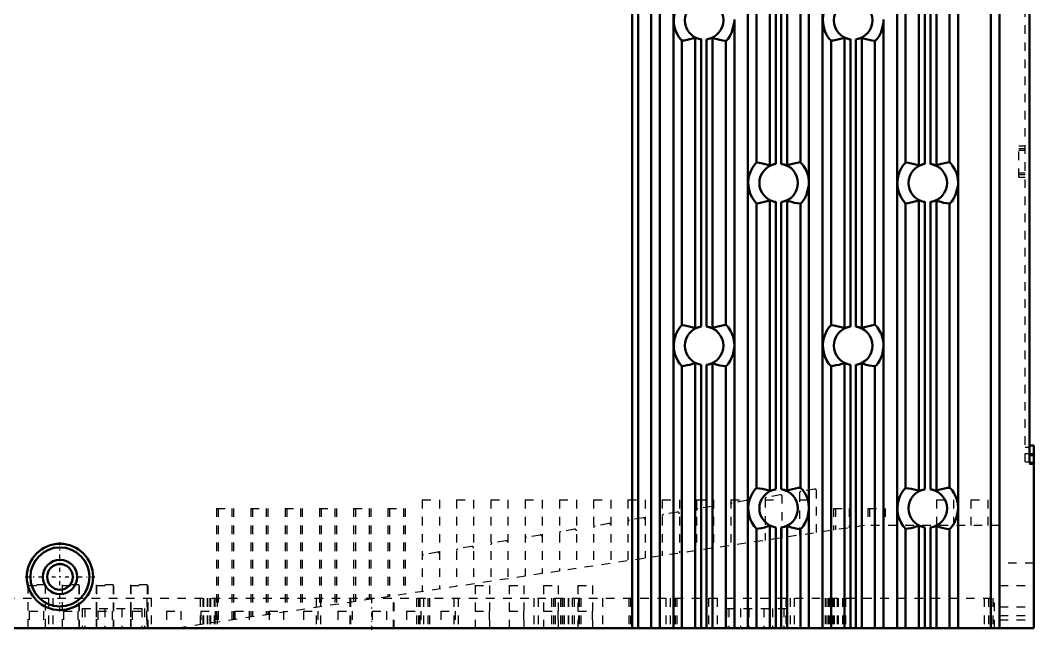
# Model space of a CAD drawing. Header units: millimetres. Extents: x 0 to 284, y 0 to 394.
# Drawn here: x 165.6 to 283.9, y 228.8 to 300 of the extents above; entities that cross this region are included whole.
import ezdxf

# ---------------------------------------------------------------- set-up
doc = ezdxf.new("R2010")
doc.units = ezdxf.units.MM
doc.linetypes.add('Center', pattern=[1.5, 0.45, -0.5, 0.05, -0.5])
doc.linetypes.add('Dashed', pattern=[2, 1, -1])
for name, color, linetype, lineweight in [('AM_4', 7, 'Continuous', 50), ('AM_6', 2, 'Continuous', 35), ('AM_7', 7, 'Center', 25), ('AM_9', 6, 'Dashed', 25)]:
    doc.layers.add(name, color=color, linetype=linetype, lineweight=lineweight)

# ---------------------------------------------------------------- blocks, each defined once
blk = doc.blocks.new('4_MCDLN35SE_2_in_MCDLN35SE_1100')
at = {"layer": 'AM_4'}
for p, q in [((239.24, 378.99), (239.24, 228.99)), ((240.24, 378.99), (240.24, 228.99)), ((241.82, 378.99), (241.82, 228.99)), ((250.52, 378.99), (250.52, 228.99)), ((259.22, 378.99), (259.22, 228.99)), ((267.92, 378.99), (267.92, 228.99)), ((278.86, 378.99), (278.86, 228.99)), ((279.86, 378.99), (279.86, 228.99)), ((237, 371.52), (237, 228.99)), ((237.7, 371.42), (237.7, 228.99)), ((283.36, 359.68), (283.36, 248.32)), ((257.64, 318.9), (257.64, 281.09)), ((275.04, 318.9), (275.04, 281.09)), ((253.07, 316.97), (253.07, 283.02)), ((255.1, 316.95), (255.1, 283.04)), ((270.47, 316.97), (270.47, 283.02)), ((272.5, 316.95), (272.5, 283.04)), ((251.52, 316.61), (251.52, 283.37)), ((253.77, 316.77), (253.77, 283.22)), ((254.4, 316.76), (254.4, 283.22)), ((256.64, 316.58), (256.64, 283.41)), ((268.92, 316.61), (268.92, 283.37)), ((271.17, 316.77), (271.17, 283.22)), ((271.8, 316.76), (271.8, 283.22)), ((274.04, 316.58), (274.04, 283.41)), ((248.94, 300.09), (248.94, 299.9)), ((248.94, 299.9), (248.94, 262.09)), ((266.34, 300.09), (266.34, 299.9)), ((266.34, 299.9), (266.34, 262.09)), ((244.37, 297.97), (244.37, 264.02)), ((246.4, 297.95), (246.4, 264.04)), ((261.77, 297.97), (261.77, 264.02)), ((263.8, 297.95), (263.8, 264.04)), ((242.82, 297.61), (242.82, 264.37)), ((245.07, 297.77), (245.07, 264.22)), ((245.7, 297.76), (245.7, 264.22)), ((247.94, 297.58), (247.94, 264.41)), ((260.22, 297.61), (260.22, 264.37)), ((262.47, 297.77), (262.47, 264.22)), ((263.1, 297.76), (263.1, 264.22)), ((265.34, 297.58), (265.34, 264.41)), ((257.64, 281.09), (257.64, 280.9)), ((257.64, 280.9), (257.64, 243.09)), ((275.04, 281.09), (275.04, 280.9)), ((275.04, 280.9), (275.04, 243.09)), ((251.52, 278.61), (251.52, 245.37)), ((253.07, 278.97), (253.07, 245.02)), ((253.77, 278.77), (253.77, 245.22)), ((254.4, 278.76), (254.4, 245.22)), ((255.1, 278.95), (255.1, 245.04)), ((256.64, 278.58), (256.64, 245.41)), ((268.92, 278.61), (268.92, 245.37)), ((270.47, 278.97), (270.47, 245.02)), ((271.17, 278.77), (271.17, 245.22)), ((271.8, 278.76), (271.8, 245.22)), ((272.5, 278.95), (272.5, 245.04)), ((274.04, 278.58), (274.04, 245.41)), ((248.94, 262.09), (248.94, 261.9)), ((248.94, 261.9), (248.94, 228.99)), ((266.34, 262.09), (266.34, 261.9)), ((266.34, 261.9), (266.34, 228.99)), ((242.82, 259.61), (242.82, 228.99)), ((244.37, 259.97), (244.37, 228.99)), ((245.07, 259.77), (245.07, 228.99)), ((245.7, 259.76), (245.7, 228.99)), ((246.4, 259.95), (246.4, 228.99)), ((247.94, 259.58), (247.94, 228.99)), ((260.22, 259.61), (260.22, 228.99)), ((261.77, 259.97), (261.77, 228.99)), ((262.47, 259.77), (262.47, 228.99)), ((263.1, 259.76), (263.1, 228.99)), ((263.8, 259.95), (263.8, 228.99)), ((265.34, 259.58), (265.34, 228.99)), ((283.36, 250.33), (283.86, 250.33)), ((283.86, 228.99), (283.86, 250.33)), ((283.36, 249.32), (283.86, 249.32)), ((283.36, 248.32), (283.86, 248.32)), ((257.64, 243.09), (257.64, 242.9)), ((257.64, 242.9), (257.64, 228.99)), ((275.04, 243.09), (275.04, 242.9)), ((275.04, 242.9), (275.04, 228.99)), ((251.52, 240.61), (251.52, 228.99)), ((253.07, 240.97), (253.07, 228.99)), ((253.77, 240.77), (253.77, 228.99)), ((254.4, 240.76), (254.4, 228.99)), ((255.1, 240.95), (255.1, 228.99)), ((256.64, 240.58), (256.64, 228.99)), ((268.92, 240.61), (268.92, 228.99)), ((270.47, 240.97), (270.47, 228.99)), ((271.17, 240.77), (271.17, 228.99)), ((271.8, 240.76), (271.8, 228.99)), ((272.5, 240.95), (272.5, 228.99)), ((274.04, 240.58), (274.04, 228.99)), ((138.76, 228.99), (283.86, 228.99))]:
    blk.add_line(p, q, dxfattribs=at)
for points in [[(242.82, 297.61), (242.78, 297.65), (242.69, 297.74), (242.53, 297.93), (242.3, 298.3), (242.13, 298.64), (242, 299.02), (241.88, 299.58), (241.86, 300.17), (241.94, 300.74), (242.11, 301.31), (242.34, 301.77), (242.57, 302.1), (242.71, 302.27), (242.79, 302.35), (242.82, 302.37)], [(260.22, 297.61), (260.18, 297.65), (260.09, 297.74), (259.93, 297.93), (259.7, 298.3), (259.53, 298.64), (259.4, 299.02), (259.28, 299.58), (259.26, 300.17), (259.34, 300.74), (259.51, 301.31), (259.74, 301.77), (259.97, 302.1), (260.11, 302.27), (260.19, 302.35), (260.22, 302.37)], [(248.94, 299.9), (248.93, 299.75), (248.65, 298.6), (248.42, 298.15), (248.2, 297.84), (248.05, 297.68), (247.97, 297.59), (247.94, 297.58)], [(266.34, 299.9), (266.33, 299.75), (266.05, 298.6), (265.82, 298.15), (265.6, 297.84), (265.45, 297.68), (265.37, 297.59), (265.34, 297.58)], [(244.37, 297.97), (244.06, 297.86), (243.75, 297.77), (243.42, 297.7), (243.08, 297.64), (242.82, 297.61)], [(244.37, 297.97), (244.41, 297.96), (244.51, 297.92), (244.68, 297.86), (244.9, 297.8), (245.07, 297.77)], [(245.7, 297.76), (245.93, 297.81), (246.13, 297.86), (246.29, 297.92), (246.38, 297.95), (246.4, 297.95)], [(247.94, 297.58), (247.59, 297.62), (247.25, 297.69), (246.92, 297.77), (246.61, 297.87), (246.4, 297.95)], [(261.77, 297.97), (261.46, 297.86), (261.15, 297.77), (260.82, 297.7), (260.48, 297.64), (260.22, 297.61)], [(261.77, 297.97), (261.81, 297.96), (261.91, 297.92), (262.08, 297.86), (262.3, 297.8), (262.47, 297.77)], [(263.1, 297.76), (263.33, 297.81), (263.53, 297.86), (263.69, 297.92), (263.78, 297.95), (263.8, 297.95)], [(265.34, 297.58), (264.99, 297.62), (264.65, 297.69), (264.32, 297.77), (264.01, 297.87), (263.8, 297.95)], [(251.52, 278.61), (251.48, 278.65), (251.39, 278.74), (251.23, 278.93), (251, 279.3), (250.83, 279.64), (250.7, 280.02), (250.58, 280.58), (250.56, 281.17), (250.64, 281.74), (250.81, 282.31), (251.04, 282.77), (251.27, 283.1), (251.41, 283.27), (251.49, 283.35), (251.52, 283.37)], [(251.52, 283.37), (251.86, 283.33), (252.2, 283.27), (252.53, 283.19), (252.84, 283.1), (253.07, 283.02)], [(253.77, 283.22), (253.53, 283.17), (253.33, 283.11), (253.17, 283.06), (253.08, 283.02), (253.07, 283.02)], [(255.1, 283.04), (255.05, 283.05), (254.95, 283.09), (254.78, 283.14), (254.56, 283.2), (254.4, 283.22)], [(255.1, 283.04), (255.4, 283.15), (255.72, 283.24), (256.06, 283.32), (256.4, 283.38), (256.64, 283.41)], [(256.64, 283.41), (256.65, 283.41), (256.71, 283.35), (256.82, 283.24), (257, 283.01), (257.27, 282.58), (257.44, 282.17), (257.57, 281.72), (257.64, 281.09)], [(268.92, 278.61), (268.88, 278.65), (268.79, 278.74), (268.63, 278.93), (268.4, 279.3), (268.23, 279.64), (268.1, 280.02), (267.98, 280.58), (267.96, 281.17), (268.04, 281.74), (268.21, 282.31), (268.44, 282.77), (268.67, 283.1), (268.81, 283.27), (268.89, 283.35), (268.92, 283.37)], [(268.92, 283.37), (269.26, 283.33), (269.6, 283.27), (269.93, 283.19), (270.24, 283.1), (270.47, 283.02)], [(271.17, 283.22), (270.93, 283.17), (270.73, 283.11), (270.57, 283.06), (270.48, 283.02), (270.47, 283.02)], [(272.5, 283.04), (272.45, 283.05), (272.35, 283.09), (272.18, 283.14), (271.96, 283.2), (271.8, 283.22)], [(272.5, 283.04), (272.8, 283.15), (273.12, 283.24), (273.46, 283.32), (273.8, 283.38), (274.04, 283.41)], [(274.04, 283.41), (274.05, 283.41), (274.11, 283.35), (274.22, 283.24), (274.4, 283.01), (274.67, 282.58), (274.84, 282.17), (274.97, 281.72), (275.04, 281.09)], [(257.64, 280.9), (257.63, 280.75), (257.35, 279.6), (257.12, 279.15), (256.9, 278.84), (256.75, 278.68), (256.67, 278.59), (256.64, 278.58)], [(275.04, 280.9), (275.03, 280.75), (274.75, 279.6), (274.52, 279.15), (274.3, 278.84), (274.15, 278.68), (274.07, 278.59), (274.04, 278.58)], [(253.07, 278.97), (252.76, 278.86), (252.45, 278.77), (252.12, 278.7), (251.78, 278.64), (251.52, 278.61)], [(253.07, 278.97), (253.11, 278.96), (253.21, 278.92), (253.38, 278.86), (253.6, 278.8), (253.77, 278.77)], [(254.4, 278.76), (254.63, 278.81), (254.83, 278.86), (254.99, 278.92), (255.08, 278.95), (255.1, 278.95)], [(256.64, 278.58), (256.29, 278.62), (255.95, 278.69), (255.62, 278.77), (255.31, 278.87), (255.1, 278.95)], [(270.47, 278.97), (270.16, 278.86), (269.85, 278.77), (269.52, 278.7), (269.18, 278.64), (268.92, 278.61)], [(270.47, 278.97), (270.51, 278.96), (270.61, 278.92), (270.78, 278.86), (271, 278.8), (271.17, 278.77)], [(271.8, 278.76), (272.03, 278.81), (272.23, 278.86), (272.39, 278.92), (272.48, 278.95), (272.5, 278.95)], [(274.04, 278.58), (273.69, 278.62), (273.35, 278.69), (273.02, 278.77), (272.71, 278.87), (272.5, 278.95)], [(242.82, 259.61), (242.78, 259.65), (242.69, 259.74), (242.53, 259.93), (242.3, 260.3), (242.13, 260.64), (242, 261.02), (241.88, 261.58), (241.86, 262.17), (241.94, 262.74), (242.11, 263.31), (242.34, 263.77), (242.57, 264.1), (242.71, 264.27), (242.79, 264.35), (242.82, 264.37)], [(242.82, 264.37), (243.16, 264.33), (243.5, 264.27), (243.83, 264.19), (244.14, 264.1), (244.37, 264.02)], [(245.07, 264.22), (244.83, 264.17), (244.63, 264.11), (244.47, 264.06), (244.38, 264.02), (244.37, 264.02)], [(246.4, 264.04), (246.35, 264.05), (246.25, 264.09), (246.08, 264.14), (245.86, 264.2), (245.7, 264.22)], [(246.4, 264.04), (246.7, 264.15), (247.02, 264.24), (247.36, 264.32), (247.7, 264.38), (247.94, 264.41)], [(247.94, 264.41), (247.98, 264.38), (248.08, 264.29), (248.24, 264.1), (248.48, 263.74), (248.65, 263.4), (248.79, 263.03), (248.89, 262.57), (248.94, 262.09)], [(260.22, 259.61), (260.18, 259.65), (260.09, 259.74), (259.93, 259.93), (259.7, 260.3), (259.53, 260.64), (259.4, 261.02), (259.28, 261.58), (259.26, 262.17), (259.34, 262.74), (259.51, 263.31), (259.74, 263.77), (259.97, 264.1), (260.11, 264.27), (260.19, 264.35), (260.22, 264.37)], [(260.22, 264.37), (260.56, 264.33), (260.9, 264.27), (261.23, 264.19), (261.54, 264.1), (261.77, 264.02)], [(262.47, 264.22), (262.23, 264.17), (262.03, 264.11), (261.87, 264.06), (261.78, 264.02), (261.77, 264.02)], [(263.8, 264.04), (263.75, 264.05), (263.65, 264.09), (263.48, 264.14), (263.26, 264.2), (263.1, 264.22)], [(263.8, 264.04), (264.1, 264.15), (264.42, 264.24), (264.76, 264.32), (265.1, 264.38), (265.34, 264.41)], [(265.34, 264.41), (265.38, 264.38), (265.48, 264.29), (265.64, 264.1), (265.88, 263.74), (266.05, 263.4), (266.19, 263.03), (266.29, 262.57), (266.34, 262.09)], [(248.94, 261.9), (248.77, 260.91), (248.5, 260.29), (248.26, 259.93), (248.1, 259.72), (247.99, 259.62), (247.95, 259.58), (247.94, 259.58)], [(266.34, 261.9), (266.17, 260.91), (265.9, 260.29), (265.66, 259.93), (265.5, 259.72), (265.39, 259.62), (265.35, 259.58), (265.34, 259.58)], [(244.37, 259.97), (244.06, 259.86), (243.75, 259.77), (243.42, 259.7), (243.08, 259.64), (242.82, 259.61)], [(244.37, 259.97), (244.41, 259.96), (244.51, 259.92), (244.68, 259.86), (244.9, 259.8), (245.07, 259.77)], [(245.7, 259.76), (245.93, 259.81), (246.13, 259.86), (246.29, 259.92), (246.38, 259.95), (246.4, 259.95)], [(247.94, 259.58), (247.59, 259.62), (247.25, 259.69), (246.92, 259.77), (246.61, 259.87), (246.4, 259.95)], [(261.77, 259.97), (261.46, 259.86), (261.15, 259.77), (260.82, 259.7), (260.48, 259.64), (260.22, 259.61)], [(261.77, 259.97), (261.81, 259.96), (261.91, 259.92), (262.08, 259.86), (262.3, 259.8), (262.47, 259.77)], [(263.1, 259.76), (263.33, 259.81), (263.53, 259.86), (263.69, 259.92), (263.78, 259.95), (263.8, 259.95)], [(265.34, 259.58), (264.99, 259.62), (264.65, 259.69), (264.32, 259.77), (264.01, 259.87), (263.8, 259.95)], [(251.52, 240.61), (251.48, 240.65), (251.39, 240.74), (251.23, 240.93), (251, 241.3), (250.83, 241.64), (250.7, 242.02), (250.58, 242.58), (250.56, 243.17), (250.64, 243.74), (250.81, 244.31), (251.04, 244.77), (251.27, 245.1), (251.41, 245.27), (251.49, 245.35), (251.52, 245.37)], [(251.52, 245.37), (251.86, 245.33), (252.2, 245.27), (252.53, 245.19), (252.84, 245.1), (253.07, 245.02)], [(253.77, 245.22), (253.53, 245.17), (253.33, 245.11), (253.17, 245.06), (253.08, 245.02), (253.07, 245.02)], [(255.1, 245.04), (255.05, 245.05), (254.95, 245.09), (254.78, 245.14), (254.56, 245.2), (254.4, 245.22)], [(255.1, 245.04), (255.4, 245.15), (255.72, 245.24), (256.06, 245.32), (256.4, 245.38), (256.64, 245.41)], [(256.64, 245.41), (256.68, 245.38), (256.78, 245.29), (256.94, 245.1), (257.18, 244.74), (257.35, 244.4), (257.49, 244.03), (257.59, 243.57), (257.64, 243.09)], [(268.92, 240.61), (268.88, 240.65), (268.79, 240.74), (268.63, 240.93), (268.4, 241.3), (268.23, 241.64), (268.1, 242.02), (267.98, 242.58), (267.96, 243.17), (268.04, 243.74), (268.21, 244.31), (268.44, 244.77), (268.67, 245.1), (268.81, 245.27), (268.89, 245.35), (268.92, 245.37)], [(268.92, 245.37), (269.26, 245.33), (269.6, 245.27), (269.93, 245.19), (270.24, 245.1), (270.47, 245.02)], [(271.17, 245.22), (270.93, 245.17), (270.73, 245.11), (270.57, 245.06), (270.48, 245.02), (270.47, 245.02)], [(272.5, 245.04), (272.45, 245.05), (272.35, 245.09), (272.18, 245.14), (271.96, 245.2), (271.8, 245.22)], [(272.5, 245.04), (272.8, 245.15), (273.12, 245.24), (273.46, 245.32), (273.8, 245.38), (274.04, 245.41)], [(274.04, 245.41), (274.08, 245.38), (274.18, 245.29), (274.34, 245.1), (274.58, 244.74), (274.75, 244.4), (274.89, 244.03), (274.99, 243.57), (275.04, 243.09)], [(257.64, 242.9), (257.47, 241.91), (257.2, 241.29), (256.96, 240.93), (256.8, 240.72), (256.69, 240.62), (256.65, 240.58), (256.64, 240.58)], [(275.04, 242.9), (274.87, 241.91), (274.6, 241.29), (274.36, 240.93), (274.2, 240.72), (274.09, 240.62), (274.05, 240.58), (274.04, 240.58)], [(253.07, 240.97), (252.76, 240.86), (252.45, 240.77), (252.12, 240.7), (251.78, 240.64), (251.52, 240.61)], [(253.07, 240.97), (253.11, 240.96), (253.21, 240.92), (253.38, 240.86), (253.6, 240.8), (253.77, 240.77)], [(254.4, 240.76), (254.63, 240.81), (254.83, 240.86), (254.99, 240.92), (255.08, 240.95), (255.1, 240.95)], [(256.64, 240.58), (256.29, 240.62), (255.95, 240.69), (255.62, 240.77), (255.31, 240.87), (255.1, 240.95)], [(270.47, 240.97), (270.16, 240.86), (269.85, 240.77), (269.52, 240.7), (269.18, 240.64), (268.92, 240.61)], [(270.47, 240.97), (270.51, 240.96), (270.61, 240.92), (270.78, 240.86), (271, 240.8), (271.17, 240.77)], [(271.8, 240.76), (272.03, 240.81), (272.23, 240.86), (272.39, 240.92), (272.48, 240.95), (272.5, 240.95)], [(274.04, 240.58), (273.69, 240.62), (273.35, 240.69), (273.02, 240.77), (272.71, 240.87), (272.5, 240.95)]]:
    blk.add_lwpolyline(points, dxfattribs=at)
for radius in [3.87, 3.45, 2, 1.5]:
    blk.add_circle((170.26, 234.99), radius, dxfattribs=at)
for centre, start, end in [((245.4, 299.99), 98.5578, 261.4422), ((245.4, 299.99), 277.6082, 82.3918), ((262.8, 299.99), 98.5578, 261.4422), ((262.8, 299.99), 277.6082, 82.3918), ((254.1, 280.99), 98.5578, 261.4422), ((254.1, 280.99), 277.6082, 82.3918), ((271.5, 280.99), 98.5578, 261.4422), ((271.5, 280.99), 277.6082, 82.3918), ((245.4, 261.99), 98.5578, 261.4422), ((245.4, 261.99), 277.6082, 82.3918), ((262.8, 261.99), 98.5578, 261.4422), ((262.8, 261.99), 277.6082, 82.3918), ((254.1, 242.99), 98.5578, 261.4422), ((254.1, 242.99), 277.6082, 82.3918), ((271.5, 242.99), 98.5578, 261.4422), ((271.5, 242.99), 277.6082, 82.3918)]:
    blk.add_arc(centre, 2.25, start, end, dxfattribs=at)
at = {"layer": 'AM_7'}
for p, q in [((170.26, 230.94), (170.26, 239.05)), ((166.2, 234.99), (174.32, 234.99)), ((206.66, 228.82), (206.66, 232.67))]:
    blk.add_line(p, q, dxfattribs=at)
at = {"layer": 'AM_9'}
for p, q in [((282.86, 248.41), (282.86, 373)), ((282.13, 285.32), (282.86, 285.32)), ((282.13, 281.67), (282.13, 285.32)), ((282.13, 285.01), (282.86, 285.01)), ((282.13, 284.81), (282.86, 284.81)), ((282.13, 282.17), (282.86, 282.17)), ((282.13, 281.97), (282.86, 281.97)), ((282.13, 281.67), (282.86, 281.67)), ((282.86, 250.14), (283.36, 250.14)), ((282.86, 249.41), (283.36, 249.41)), ((282.86, 248.41), (283.36, 248.41)), ((283.36, 249.15), (283.86, 249.15)), ((283.36, 248.32), (283.36, 248.15)), ((283.36, 248.15), (283.86, 248.15)), ((256.52, 244.76), (256.52, 239.86)), ((258.29, 245.24), (256.69, 244.96)), ((258.52, 240.16), (258.52, 245.05)), ((212.52, 243.99), (214.52, 243.99)), ((212.52, 243.99), (212.52, 233.28)), ((214.52, 243.99), (214.52, 233.58)), ((216.52, 243.99), (216.52, 233.88)), ((216.52, 243.99), (218.52, 243.99)), ((218.52, 243.99), (218.52, 234.18)), ((220.52, 243.99), (222.52, 243.99)), ((220.52, 243.99), (220.52, 234.48)), ((222.52, 243.99), (222.52, 234.78)), ((224.52, 243.99), (224.52, 235.08)), ((224.52, 243.99), (226.52, 243.99)), ((226.52, 243.99), (226.52, 235.38)), ((228.52, 243.99), (228.52, 235.67)), ((228.52, 243.99), (230.52, 243.99)), ((230.52, 243.99), (230.52, 235.97)), ((232.52, 243.99), (234.52, 243.99)), ((232.52, 243.99), (232.52, 236.27)), ((234.52, 243.99), (234.52, 236.57)), ((236.52, 243.99), (238.52, 243.99)), ((236.52, 243.99), (236.52, 236.87)), ((238.52, 243.99), (238.52, 237.17)), ((240.52, 243.99), (240.52, 237.47)), ((240.52, 243.99), (242.52, 243.99)), ((242.52, 243.99), (242.52, 237.77)), ((244.52, 243.99), (246.52, 243.99)), ((244.52, 243.99), (244.52, 238.07)), ((246.52, 243.99), (246.52, 238.36)), ((248.52, 243.99), (248.52, 238.66)), ((248.52, 243.99), (250.52, 243.99)), ((250.29, 243.9), (248.69, 243.62)), ((250.52, 243.99), (250.52, 238.96)), ((252.52, 244.09), (252.52, 239.26)), ((252.52, 243.99), (254.52, 243.99)), ((254.29, 244.57), (252.69, 244.29)), ((254.52, 239.56), (254.52, 244.38)), ((256.52, 243.99), (258.52, 243.99)), ((272.52, 243.99), (272.52, 240.99)), ((272.52, 243.99), (274.52, 243.99)), ((274.52, 243.99), (274.52, 240.99)), ((276.52, 243.99), (278.52, 243.99)), ((276.52, 243.99), (276.52, 240.99)), ((278.52, 243.99), (278.52, 240.99)), ((188.52, 242.99), (188.52, 229.7)), ((188.52, 242.99), (190.52, 242.99)), ((188.72, 242.99), (188.72, 229.73)), ((190.32, 242.99), (190.32, 229.97)), ((190.52, 242.99), (190.52, 230)), ((192.52, 242.99), (192.52, 230.29)), ((192.52, 242.99), (194.52, 242.99)), ((192.72, 242.99), (192.72, 230.32)), ((194.32, 242.99), (194.32, 230.56)), ((194.52, 242.99), (194.52, 230.59)), ((196.52, 242.99), (196.52, 230.89)), ((196.52, 242.99), (198.52, 242.99)), ((196.72, 242.99), (196.72, 230.92)), ((198.32, 242.99), (198.32, 231.16)), ((198.52, 242.99), (198.52, 231.19)), ((200.52, 242.99), (200.52, 231.49)), ((200.52, 242.99), (202.52, 242.99)), ((200.72, 242.99), (200.72, 231.52)), ((202.32, 242.99), (202.32, 231.76)), ((202.52, 242.99), (202.52, 231.79)), ((204.52, 242.99), (204.52, 232.09)), ((204.52, 242.99), (206.52, 242.99)), ((204.72, 242.99), (204.72, 232.12)), ((206.32, 242.99), (206.32, 232.36)), ((206.52, 242.99), (206.52, 232.39)), ((208.52, 242.99), (208.52, 232.69)), ((208.52, 242.99), (210.52, 242.99)), ((208.72, 242.99), (208.72, 232.72)), ((210.32, 242.99), (210.32, 232.95)), ((210.52, 242.99), (210.52, 232.98)), ((242.29, 242.56), (240.69, 242.28)), ((246.29, 243.23), (244.69, 242.95)), ((260.52, 242.99), (260.52, 240.46)), ((260.52, 242.99), (262.52, 242.99)), ((260.72, 242.99), (260.72, 240.49)), ((262.32, 242.99), (262.32, 240.73)), ((262.52, 242.99), (262.52, 240.76)), ((264.52, 242.99), (264.52, 240.99)), ((264.52, 242.99), (266.52, 242.99)), ((264.72, 242.99), (264.72, 240.99)), ((266.32, 242.99), (266.32, 240.99)), ((266.52, 242.99), (266.52, 240.99)), ((234.29, 241.22), (232.69, 240.94)), ((238.29, 241.89), (236.69, 241.61)), ((264.11, 240.99), (183.82, 228.99)), ((230.29, 240.55), (228.69, 240.27)), ((279.86, 240.99), (264.11, 240.99)), ((222.29, 239.21), (220.69, 238.93)), ((226.29, 239.88), (224.69, 239.6)), ((214.29, 237.87), (212.69, 237.59)), ((218.29, 238.54), (216.69, 238.26)), ((283.86, 236.59), (279.86, 236.59)), ((168.52, 234.05), (166.52, 234.05)), ((166.52, 234.05), (166.52, 228.99)), ((166.52, 233.99), (168.52, 233.99)), ((168.52, 234.05), (168.52, 228.99)), ((172.51, 234.05), (170.51, 234.05)), ((170.51, 234.05), (170.51, 228.99)), ((170.52, 233.99), (172.52, 233.99)), ((170.52, 233.99), (170.52, 228.99)), ((172.51, 228.99), (172.51, 234.05)), ((172.52, 233.99), (172.52, 228.99)), ((176.49, 234.05), (174.49, 234.05)), ((174.49, 234.05), (174.49, 228.99)), ((174.52, 233.99), (176.52, 233.99)), ((174.52, 233.99), (174.52, 228.99)), ((176.49, 228.99), (176.49, 234.05)), ((176.52, 233.99), (176.52, 228.99)), ((180.48, 234.05), (178.48, 234.05)), ((178.48, 234.05), (178.48, 228.99)), ((178.52, 233.99), (178.52, 228.99)), ((178.52, 233.99), (180.52, 233.99)), ((180.48, 228.99), (180.48, 234.05)), ((180.52, 233.99), (180.52, 228.99)), ((218.68, 233.99), (220.37, 233.99)), ((218.68, 233.99), (218.68, 228.99)), ((220.37, 233.99), (220.37, 228.99)), ((222.68, 233.99), (224.37, 233.99)), ((222.68, 233.99), (222.68, 228.99)), ((224.37, 233.99), (224.37, 228.99)), ((226.68, 233.99), (228.37, 233.99)), ((226.68, 233.99), (226.68, 228.99)), ((228.37, 233.99), (228.37, 228.99)), ((230.68, 233.99), (230.68, 228.99)), ((230.68, 233.99), (232.37, 233.99)), ((232.37, 233.99), (232.37, 228.99)), ((279.86, 233.99), (283.86, 233.99)), ((163.96, 232.49), (279.27, 232.49)), ((168.92, 232.49), (168.92, 228.99)), ((169.42, 232.49), (169.42, 228.99)), ((180.39, 232.49), (180.39, 228.99)), ((180.89, 232.49), (180.89, 228.99)), ((186.62, 232.49), (186.62, 228.99)), ((186.92, 232.49), (186.92, 228.99)), ((186.99, 232.49), (186.99, 228.99)), ((187.42, 232.49), (187.42, 228.99)), ((187.49, 232.49), (187.49, 228.99)), ((187.75, 232.49), (187.75, 228.99)), ((187.82, 232.49), (187.82, 228.99)), ((188.25, 232.49), (188.25, 228.99)), ((188.32, 232.49), (188.32, 228.99)), ((188.62, 232.49), (188.62, 228.99)), ((200.16, 232.49), (200.16, 228.99)), ((200.66, 232.49), (200.66, 228.99)), ((204.08, 232.49), (204.08, 228.99)), ((204.16, 232.49), (204.16, 228.99)), ((209.16, 228.99), (209.16, 232.49)), ((209.24, 228.99), (209.24, 232.49)), ((211.86, 232.49), (211.86, 228.99)), ((212.08, 232.49), (212.08, 228.99)), ((212.25, 232.49), (212.25, 228.99)), ((212.66, 232.49), (212.66, 228.99)), ((213.16, 232.49), (213.16, 228.99)), ((213.36, 232.49), (213.36, 228.99)), ((216.2, 232.49), (216.2, 228.99)), ((216.7, 232.49), (216.7, 228.99)), ((225.53, 232.49), (225.53, 228.99)), ((226.03, 232.49), (226.03, 228.99)), ((227.62, 232.49), (227.62, 228.99)), ((227.82, 232.49), (227.82, 228.99)), ((228.02, 232.49), (228.02, 228.99)), ((228.64, 232.49), (228.64, 228.99)), ((228.84, 232.49), (228.84, 228.99)), ((229.03, 232.49), (229.03, 228.99)), ((229.08, 232.49), (229.08, 228.99)), ((229.53, 232.49), (229.53, 228.99)), ((229.57, 232.49), (229.57, 228.99)), ((230.03, 232.49), (230.03, 228.99)), ((230.26, 232.49), (230.26, 228.99)), ((230.76, 232.49), (230.76, 228.99)), ((230.82, 232.49), (230.82, 228.99)), ((231.02, 232.49), (231.02, 228.99)), ((233.56, 232.49), (233.56, 228.99)), ((236.62, 232.49), (236.62, 228.99)), ((236.82, 232.49), (236.82, 228.99)), ((237.02, 232.49), (237.02, 228.99)), ((240.93, 232.49), (240.93, 228.99)), ((241.43, 232.49), (241.43, 228.99)), ((241.82, 232.49), (241.82, 228.99)), ((241.93, 232.49), (241.93, 228.99)), ((242.02, 232.49), (242.02, 228.99)), ((242.22, 232.49), (242.22, 228.99)), ((245.93, 232.49), (245.93, 228.99)), ((246.43, 232.49), (246.43, 228.99)), ((246.93, 232.49), (246.93, 228.99)), ((254.93, 232.49), (254.93, 228.99)), ((255.43, 232.49), (255.43, 228.99)), ((255.93, 232.49), (255.93, 228.99)), ((259.53, 232.49), (259.53, 228.99)), ((259.73, 232.49), (259.73, 228.99)), ((259.93, 232.49), (259.93, 228.99)), ((260.06, 232.49), (260.06, 228.99)), ((260.43, 232.49), (260.43, 228.99)), ((260.56, 232.49), (260.56, 228.99)), ((260.93, 232.49), (260.93, 228.99)), ((261.06, 232.49), (261.06, 228.99)), ((261.56, 232.49), (261.56, 228.99)), ((261.72, 232.49), (261.72, 228.99)), ((261.92, 232.49), (261.92, 228.99)), ((278.08, 232.49), (278.08, 228.99)), ((278.58, 232.49), (278.58, 228.99)), ((278.77, 232.49), (278.77, 228.99)), ((279.08, 232.49), (279.08, 228.99)), ((279.27, 228.99), (279.27, 232.49)), ((166.68, 230.99), (168.35, 230.99)), ((166.68, 230.99), (166.68, 228.99)), ((168.35, 230.99), (168.35, 228.99)), ((170.68, 230.99), (172.35, 230.99)), ((170.68, 230.99), (170.68, 228.99)), ((172.35, 230.99), (172.35, 228.99)), ((172.85, 231.29), (172.85, 228.99)), ((172.85, 231.29), (180.11, 231.29)), ((173.15, 231.29), (173.15, 228.99)), ((174.48, 231.29), (174.48, 228.99)), ((174.68, 230.99), (174.68, 228.99)), ((174.68, 230.99), (176.35, 230.99)), ((175.48, 231.29), (175.48, 228.99)), ((176.35, 230.99), (176.35, 228.99)), ((177.48, 231.29), (177.48, 228.99)), ((178.48, 231.29), (178.48, 228.99)), ((178.68, 230.99), (180.35, 230.99)), ((178.68, 230.99), (178.68, 228.99)), ((179.81, 231.29), (179.81, 228.99)), ((180.11, 231.29), (180.11, 228.99)), ((180.35, 230.99), (180.35, 228.99)), ((182.68, 230.99), (184.35, 230.99)), ((182.68, 230.99), (182.68, 228.99)), ((184.35, 230.99), (184.35, 228.99)), ((186.68, 230.99), (186.68, 228.99)), ((186.68, 230.99), (188.35, 230.99)), ((188.35, 230.99), (188.35, 228.99)), ((190.68, 230.99), (190.68, 228.99)), ((190.68, 230.99), (192.35, 230.99)), ((192.35, 230.99), (192.35, 228.99)), ((194.68, 230.99), (196.35, 230.99)), ((194.68, 230.99), (194.68, 228.99)), ((196.35, 230.99), (196.35, 228.99)), ((198.68, 230.99), (198.68, 228.99)), ((198.68, 230.99), (200.35, 230.99)), ((200.35, 230.99), (200.35, 228.99)), ((202.68, 230.99), (204.35, 230.99)), ((202.68, 230.99), (202.68, 228.99)), ((204.35, 230.99), (204.35, 228.99)), ((206.68, 230.99), (208.35, 230.99)), ((206.68, 230.99), (206.68, 228.99)), ((208.35, 230.99), (208.35, 228.99)), ((210.68, 230.99), (210.68, 228.99)), ((210.68, 230.99), (212.35, 230.99)), ((212.35, 230.99), (212.35, 228.99)), ((214.68, 230.99), (214.68, 228.99)), ((214.68, 230.99), (216.35, 230.99)), ((216.35, 230.99), (216.35, 228.99)), ((218.68, 230.99), (220.35, 230.99)), ((220.35, 230.99), (220.35, 228.99)), ((222.68, 230.99), (224.35, 230.99)), ((224.35, 230.99), (224.35, 228.99)), ((226.68, 230.99), (228.35, 230.99)), ((228.35, 230.99), (228.35, 228.99)), ((230.68, 230.99), (232.35, 230.99)), ((232.35, 230.99), (232.35, 228.99)), ((248.01, 231.29), (248.01, 228.99)), ((248.01, 231.29), (255.01, 231.29)), ((248.31, 231.29), (248.31, 228.99)), ((249.64, 231.29), (249.64, 228.99)), ((250.64, 231.29), (250.64, 228.99)), ((252.38, 231.29), (252.38, 228.99)), ((253.38, 231.29), (253.38, 228.99)), ((254.71, 231.29), (254.71, 228.99)), ((255.01, 231.29), (255.01, 228.99)), ((279.86, 231.49), (283.86, 231.49)), ((279.86, 230.49), (283.86, 230.49)), ((279.86, 229.99), (283.86, 229.99))]:
    blk.add_line(p, q, dxfattribs=at)
for centre, start, end in [((256.72, 244.76), 100, 180), ((258.32, 245.05), 0, 100), ((248.72, 243.42), 100, 180), ((250.32, 243.71), 0, 100), ((252.72, 244.09), 100, 180), ((254.32, 244.38), 0, 100), ((242.32, 242.37), 0, 100), ((244.72, 242.75), 100, 180), ((246.32, 243.04), 0, 100), ((234.32, 241.03), 0, 100), ((236.72, 241.41), 100, 180), ((238.32, 241.7), 0, 100), ((240.72, 242.08), 100, 180), ((228.72, 240.07), 100, 180), ((230.32, 240.36), 0, 100), ((232.72, 240.74), 100, 180), ((220.72, 238.73), 100, 180), ((222.32, 239.02), 0, 100), ((224.72, 239.4), 100, 180), ((226.32, 239.69), 0, 100), ((214.32, 237.68), 0, 100), ((216.72, 238.06), 100, 180), ((218.32, 238.35), 0, 100), ((212.72, 237.39), 100, 180)]:
    blk.add_arc(centre, 0.2, start, end, dxfattribs=at)
at = {"layer": 'AM_6', "flags": 8}
for tag, p in [('NN', (289.06, 393.99)), ('NT', (289.06, 393.49)), ('NB', (289.06, 392.99)), ('NBSYN', (289.06, 392.49)), ('CNSORDERNO', (289.06, 391.49)), ('LINA', (289.06, 391.99)), ('F', (289.06, 390.99)), ('MC', (289.06, 390.49)), ('PSV', (289.06, 389.99)), ('COMPANY', (289.06, 388.99)), ('ES', (289.06, 389.49))]:
    blk.add_attdef(tag, p, '', height=0.5, dxfattribs=at)
blk = doc.blocks.new('1_MCDLN35SE_1100')
blk.add_blockref('4_MCDLN35SE_2_in_MCDLN35SE_1100', (0, 0))
at = {"layer": 'AM_6', "flags": 8}
for tag, p in [('NN', (289.06, 393.99)), ('NT', (289.06, 393.49)), ('NB', (289.06, 392.99)), ('NBSYN', (289.06, 392.49)), ('CNSORDERNO', (289.06, 391.49)), ('LINA', (289.06, 391.99)), ('F', (289.06, 390.99)), ('MC', (289.06, 390.49)), ('PSV', (289.06, 389.99)), ('COMPANY', (289.06, 388.99)), ('ES', (289.06, 389.49))]:
    blk.add_attdef(tag, p, '', height=0.5, dxfattribs=at)

msp = doc.modelspace()

# ---------------------------------------------------------------- block references
msp.add_blockref('1_MCDLN35SE_1100', (0, 0))

doc.saveas('drawing.dxf')
